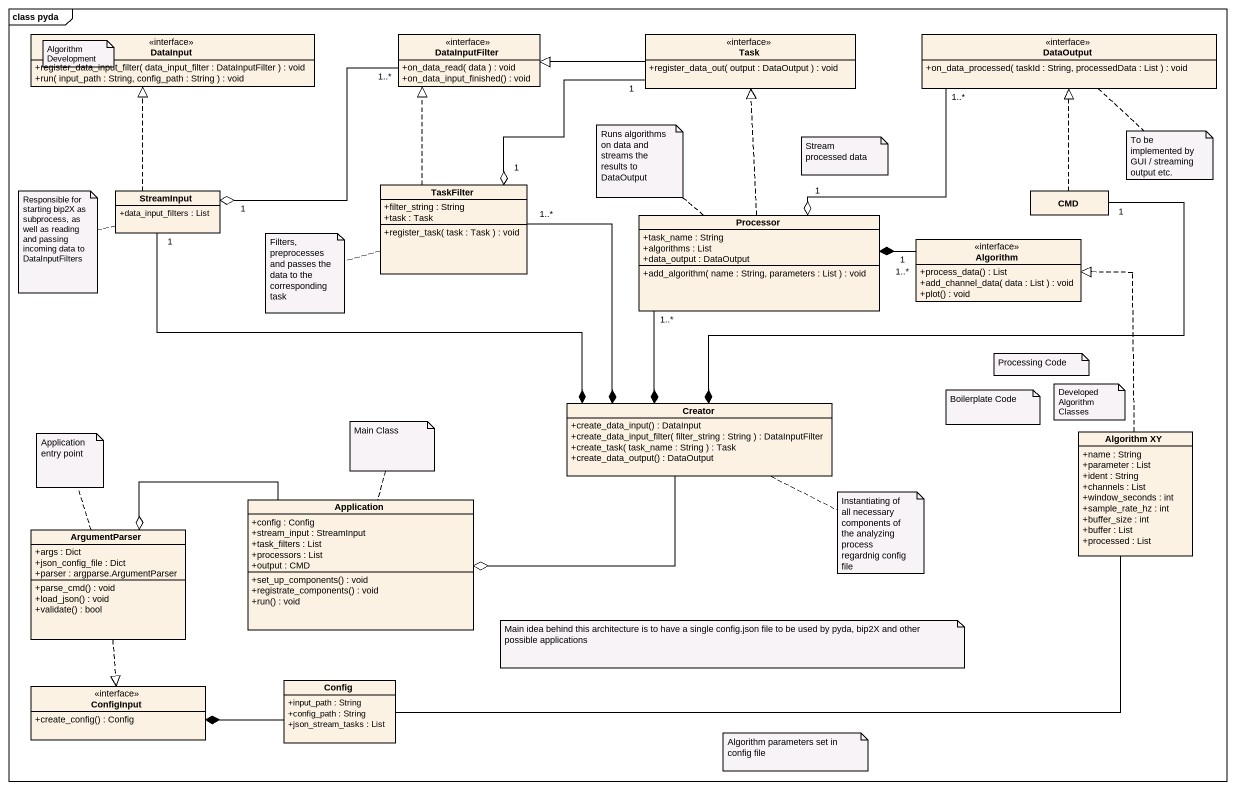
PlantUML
@startuml
mainframe class pyda
hide circle
hide empty members
skinparam classAttributeIconSize 0
interface DataInput {
  +register_data_input_filter( data_input_filter : DataInputFilter ) : void
  +run( input_path : String, config_path : String ) : void
}
interface DataInputFilter {
  +on_data_read( data ) : void
  +on_data_input_finished() : void
}
interface Task {
  +register_data_out( output : DataOutput ) : void
}
interface DataOutput {
  +on_data_processed( taskId : String, processedData : List ) : void
}
class StreamInput {
  +data_input_filters : List
}
class TaskFilter {
  +filter_string : String
  +task : Task
  +register_task( task : Task ) : void
}
class CMD
class Processor {
  +task_name : String
  +algorithms : List
  +data_output : DataOutput
  +add_algorithm( name : String, parameters : List ) : void
}
interface Algorithm {
  +process_data() : List
  +add_channel_data( data : List ) : void
  +plot() : void
}
class Creator {
  +create_data_input() : DataInput
  +create_data_input_filter( filter_string : String ) : DataInputFilter
  +create_task( task_name : String ) : Task
  +create_data_output() : DataOutput
}
class "Algorithm XY" as Algorithm_XY {
  +name : String
  +parameter : List
  +ident : String
  +channels : List
  +window_seconds : int
  +sample_rate_hz : int
  +buffer_size : int
  +buffer : List
  +processed : List
}
class Application {
  +config : Config
  +stream_input : StreamInput
  +task_filters : List
  +processors : List
  +output : CMD
  +set_up_components() : void
  +registrate_components() : void
  +run() : void
}
class ArgumentParser {
  +args : Dict
  +json_config_file : Dict
  +parser : argparse.ArgumentParser
  +parse_cmd() : void
  +load_json() : void
  +validate() : bool
}
interface ConfigInput {
  +create_config() : Config
}
class Config {
  +input_path : String
  +config_path : String
  +json_stream_tasks : List
}
Task -left-|> DataInputFilter
StreamInput .up.|> DataInput
StreamInput "1" o-right- "1..*" DataInputFilter
TaskFilter .up.|> DataInputFilter
TaskFilter "1" o-right- "1" Task
CMD .up.|> DataOutput
Processor .up.|> Task
Processor "1" o-up- "1..*" DataOutput
Processor "1" *-right- "1..*" Algorithm
Creator *-left- "1" StreamInput
Creator *-up- "1..*" TaskFilter
Creator *-up- "1" CMD
Creator *-up- "1..*" Processor
Algorithm_XY .up.|> Algorithm
Application o-right- Creator
ArgumentParser o-right- Application
ArgumentParser ..|> ConfigInput
ConfigInput *-right- Config
Config -right- Algorithm_XY
note as N1
  Algorithm Development
end note
note top of Processor : Runs algorithms on data and streams the results to DataOutput
note bottom of DataOutput : To be implemented by GUI / streaming output etc.
note as N4
  Stream processed data
end note
note left of StreamInput : Responsible for starting bip2X as subprocess, as well as reading and passing incoming data to DataInputFilters
note left of TaskFilter : Filters, preprocesses and passes the data to the corresponding task
note as N7
  Processing Code
end note
note as N8
  Boilerplate Code
end note
note as N9
  Developed Algorithm Classes
end note
note top of ArgumentParser : Application entry point
note top of Application : Main Class
note right of Creator : Instantiating of all necessary components of the analyzing process regardnig config file
note as N13
  Main idea behind this architecture is to have a single config.json file to be used by pyda, bip2X and other possible applications
end note
note as N14
  Algorithm parameters set in config file
end note
@enduml
